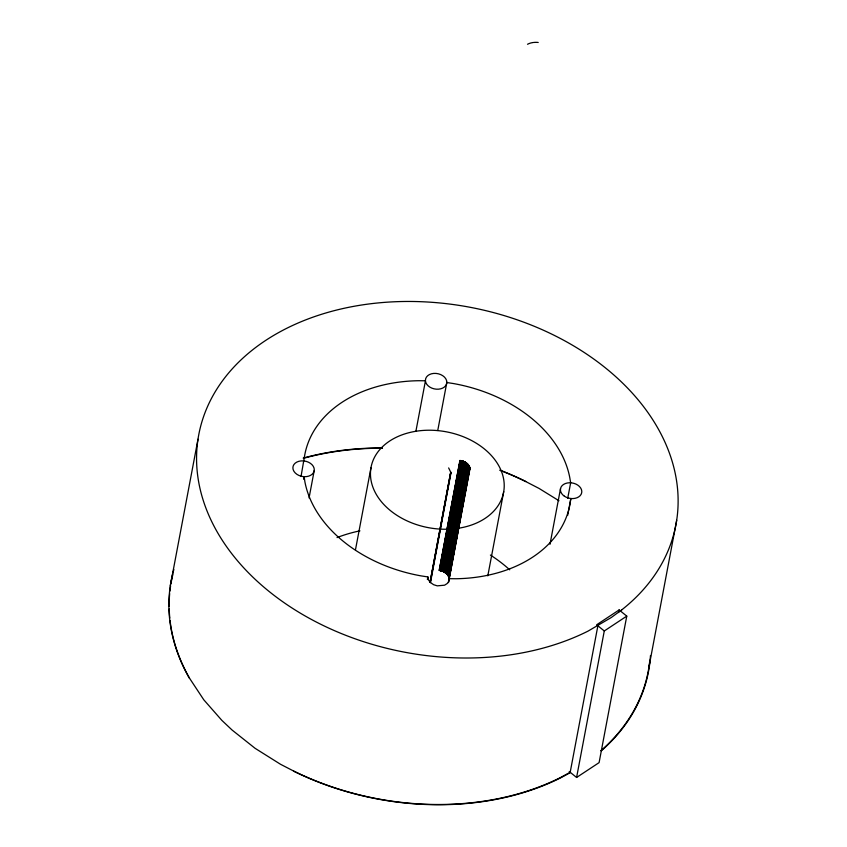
<?xml version="1.0" encoding="UTF-8"?>
<svg xmlns="http://www.w3.org/2000/svg" width="847" height="847" viewBox="0 0 847 847"><rect width="100%" height="100%" fill="white"/><g stroke="black" fill="none" stroke-linecap="round" stroke-linejoin="round"><path stroke-width="1.27" d="M470.021 469.27C469.831 464.167 464.516 461.043 459.921 460.482L439.159 570.359L443.479 571.609L447.174 574.255L449.037 577.485L448.921 581.042L447.343 583.435L444.58 585.192L437.253 585.849L433.643 584.716L430.382 582.503L428.455 579.867L427.873 576.934L421.086 575.886A134.885 97.511 10.7 0 1 304.878 481.721L304.158 476.681L303.66 479.275M170.311 585.732L197.997 439.222M301.024 476.512L304.56 456.025A134.885 97.511 10.7 0 1 418.672 380.716L425.448 380.779L415.888 431.335M309.06 497.92L314.195 470.688M355.518 549.555L370.954 467.883M437.751 430.498L446.814 382.526L453.59 383.575A134.885 97.511 10.7 0 1 569.798 477.74L570.656 482.779L567.712 498.332M427.375 579.528L427.873 576.934M430.043 582.164L450.71 472.181L448.645 467.925M430.128 582.26L450.71 472.181M430.255 582.387L450.89 472.382M430.477 582.598L451.017 472.499M439.318 570.38L460.08 460.503M439.466 570.402L460.228 460.524M439.657 570.433L460.419 460.556M439.858 570.465L460.62 460.588M440.006 570.497L460.768 460.62M440.165 570.529L460.927 460.641M440.355 570.571L461.117 460.683M440.546 570.613L461.308 460.726M440.694 570.645L461.456 460.768M440.853 570.677L461.615 460.8M441.043 570.73L461.806 460.853M441.234 570.783L461.996 460.906M441.382 570.825L462.144 460.948M441.531 570.867L462.293 460.99M441.721 570.931L462.483 461.043M441.901 570.984L462.663 461.107M442.049 571.037L462.811 461.16M442.198 571.079L462.96 461.202M442.378 571.153L463.14 461.276M442.568 571.217L463.33 461.34M442.843 571.333L463.468 461.393M443.023 571.407L463.785 461.53M443.341 571.545L463.965 461.604M443.479 571.609L464.241 461.731M443.648 571.693L464.41 461.816M443.828 571.778L464.59 461.901M443.955 571.852L464.717 461.964M444.093 571.916L464.855 462.038M444.252 572.011L465.014 462.134M444.421 572.096L465.183 462.218M444.548 572.18L465.31 462.293M444.675 572.244L465.437 462.367M444.834 572.35L465.596 462.473M445.109 572.53L465.755 462.568M445.236 572.604L465.998 462.727M445.384 572.71L466.146 462.833M445.543 572.816L466.305 462.938M445.766 572.985L466.411 463.023M445.914 573.101L466.676 463.224M446.051 573.207L466.813 463.33M446.157 573.303L466.919 463.425M446.274 573.387L467.036 463.51M446.538 573.631L467.163 463.627M446.634 573.726L467.396 463.838M446.74 573.811L467.502 463.934M446.994 574.065L467.629 464.061M447.078 574.16L467.84 464.283M447.29 574.382L467.936 464.378M447.407 574.51L468.169 464.632M447.565 574.711L468.243 464.738M447.671 574.848L468.433 464.971M447.851 575.092L468.539 465.098M448.021 575.325L468.687 465.31M448.116 575.462L468.878 465.585M448.243 575.674L468.942 465.691M448.412 575.96L469.09 465.935M448.518 576.172L469.227 466.189M448.656 576.458L469.354 466.432M448.815 576.828L469.471 466.686M448.91 577.082L469.63 467.089M449.058 577.601L469.704 467.311M449.122 577.855L469.82 467.713M449.206 578.374L469.916 468.116M448.508 582.577L469.99 468.635M487.808 575.854L503.732 491.578M549.999 544.282L560.534 488.528M567.67 515.378L570.846 498.523L570.116 503.436A134.885 97.511 10.7 0 1 456.004 578.745L449.238 578.681M597.876 625.785L570.19 772.284L560.322 777.631A242.782 175.53 10.7 0 1 293.793 771.13L280.505 764.269L255.116 748.325L232.099 730.05L221.84 720.352L203.778 699.791L189.516 678.203A242.782 175.53 10.7 0 1 170.056 620.618M569.237 771.522L576.595 777.472L604.282 630.973L626.769 616.118L619.136 609.935L596.648 624.779L604.282 630.973M618.649 612.529L619.136 609.935M626.769 616.118L599.094 762.628L576.595 777.472M649.003 666.737L676.689 520.238M570.465 772.528L560.598 777.874A242.782 175.53 10.7 0 1 294.068 771.363L293.793 771.13M527.522 44.256L529.216 43.504M529.661 43.313L530.127 43.186A16.188 11.699 10.7 0 1 533.017 42.551M533.494 42.456L534.034 42.435A16.188 11.699 10.7 0 1 537.146 42.382M537.612 42.392L538.205 42.477M499.698 470.191A242.782 175.53 10.7 0 1 525.796 481.583L539.084 488.444L558.967 500.746M525.796 481.583L525.521 481.35A242.782 175.53 10.7 0 0 500.641 470.424M189.516 678.203L189.241 677.96A242.782 175.53 10.7 0 1 173.868 569.523M649.797 660.406A242.782 175.53 10.7 0 1 600.968 750.643M303.215 458.058A242.782 175.53 10.7 0 1 382.198 447.968M650.475 655.536A242.782 175.53 10.7 0 1 601.232 750.887M169.781 618.035A242.782 175.53 10.7 0 1 169.209 608.982M169.156 606.399A242.782 175.53 10.7 0 1 169.665 593.588M169.919 591.037A242.782 175.53 10.7 0 1 170.586 585.976M170.999 583.456A242.782 175.53 10.7 0 1 172.82 574.7M303.491 458.301A242.782 175.53 10.7 0 1 382.473 448.211M446.676 529.237A67.442 48.755 10.7 0 1 373.813 458.725A67.442 48.755 10.7 0 1 484.198 448.804A67.442 48.755 10.7 0 1 459.413 528.094M337.032 537.58A134.885 97.511 10.7 0 1 359.933 530.847M490.392 555.05A134.885 97.511 10.7 0 1 509.693 569.809M446.824 382.177L446.814 382.685A10.789 7.803 10.7 0 1 436.226 389.175A10.789 7.803 10.7 0 1 425.448 380.938L425.427 380.419A10.789 7.803 10.7 0 1 436.025 373.421A10.789 7.803 10.7 0 1 446.824 382.177M621.751 609.861L611.227 617.548L588.009 631.131A242.782 175.53 10.7 0 1 202.253 497.178A242.782 175.53 10.7 0 1 494.627 312.892A242.782 175.53 10.7 0 1 621.751 609.861M304.359 476.692L303.66 476.649A10.789 7.803 10.7 0 1 292.882 467.893A10.789 7.803 10.7 0 1 303.501 460.906L304.2 460.98A10.789 7.803 10.7 0 1 314.279 469.672A10.789 7.803 10.7 0 1 304.359 476.692M564.388 496.204A10.789 7.803 10.7 0 0 581.677 492.827A10.789 7.803 10.7 0 0 567.246 483.002A10.789 7.803 10.7 0 0 564.388 496.204"/></g></svg>
